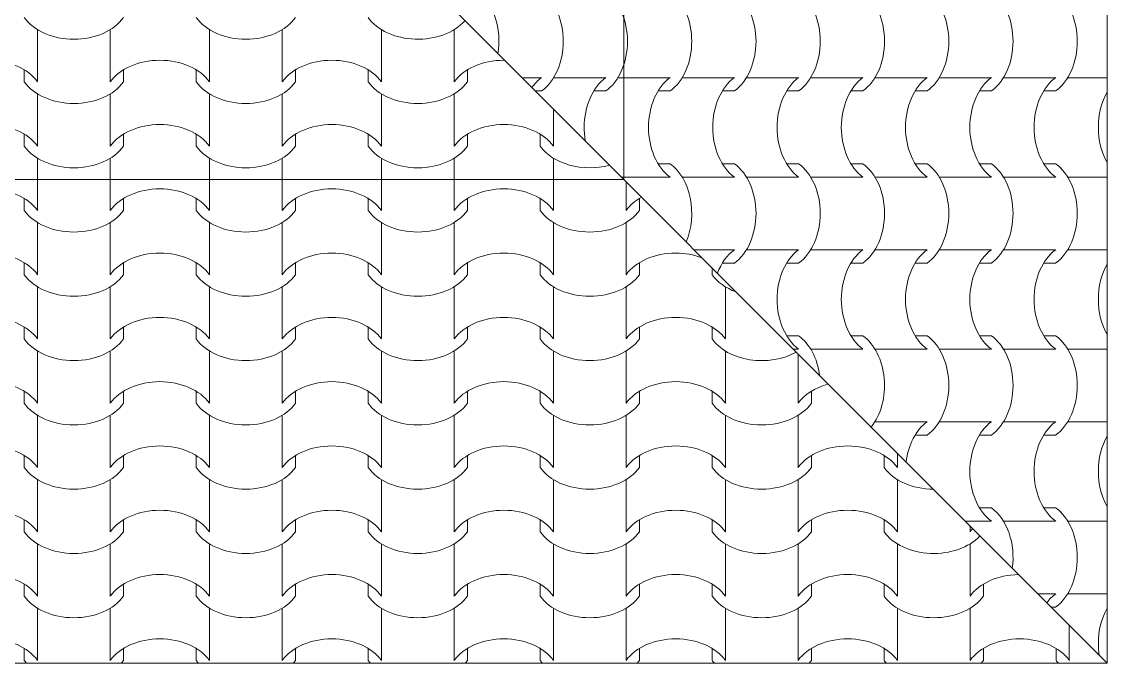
# Model space of a CAD drawing. Header units: millimetres. Extents: x -6000 to 12300, y -11438 to 14364.
# Drawn here: x 10504 to 12300, y -4561 to -3500 of the extents above; entities that cross this region are included whole.
import ezdxf

# ---------------------------------------------------------------- set-up
doc = ezdxf.new("R2010")
doc.units = ezdxf.units.MM
doc.header["$MEASUREMENT"] = 0
doc.layers.add('Shell - Roof', color=7, linetype='Continuous')
doc.layers.add('Structural - Bearing', color=7, linetype='Continuous')
doc.layers.add('Shell - Roof_Pen_No__92', color=7, linetype='Continuous', lineweight=13, true_color=0xbf8080)
doc.layers.add('Structural - Bearing_Pen_No__89', color=7, linetype='Continuous', lineweight=20, true_color=0x71cebe)

# ---------------------------------------------------------------- blocks, each defined once
blk = doc.blocks.new('Slab_1_5', base_point=(5100, -111.4))
at = {"layer": 'Structural - Bearing_Pen_No__89', "linetype": 'Continuous', "flags": 128}
blk.add_lwpolyline([(5100, -111.4), (5100, 3238.6), (11500, 3238.6), (11500, -3761.4), (2000, -3761.4), (2000, -111.4)], close=True, dxfattribs=at)
blk = doc.blocks.new('*X3')
at = {"layer": 'Shell - Roof_Pen_No__92', "linetype": 'Continuous'}
for p, q in [((10530.4, -3513.7), (10530.4, -3556.8)), ((10650.6, -3513.7), (10650.6, -3556.8)), ((10814.8, -3513.7), (10814.8, -3556.8)), ((10935.1, -3513.7), (10935.1, -3556.8)), ((11099.3, -3513.7), (11099.3, -3556.8)), ((11219.6, -3513.7), (11219.6, -3556.8)), ((10530.4, -3556.8), (10530.4, -3599.9)), ((10650.6, -3556.8), (10650.6, -3599.9)), ((10814.8, -3556.8), (10814.8, -3599.9)), ((10935.1, -3556.8), (10935.1, -3599.9)), ((11099.3, -3556.8), (11099.3, -3599.9)), ((11219.6, -3556.8), (11219.6, -3599.9)), ((10508.4, -3580.1), (10508.4, -3599.9)), ((10672.6, -3580.1), (10672.6, -3599.9)), ((10792.8, -3580.1), (10792.8, -3599.9)), ((10957.1, -3580.1), (10957.1, -3599.9)), ((11077.3, -3580.1), (11077.3, -3599.9)), ((11241.6, -3580.1), (11241.6, -3599.9)), ((10530.4, -3620), (10530.4, -3663.1)), ((10650.6, -3620), (10650.6, -3663.1)), ((10814.8, -3620), (10814.8, -3663.1)), ((10935.1, -3620), (10935.1, -3663.1)), ((11099.3, -3620), (11099.3, -3663.1)), ((11219.6, -3620), (11219.6, -3663.1)), ((11383.8, -3645.2), (11383.8, -3663.1)), ((10530.4, -3663.1), (10530.4, -3706.2)), ((10650.6, -3663.1), (10650.6, -3706.2)), ((10814.8, -3663.1), (10814.8, -3706.2)), ((10935.1, -3663.1), (10935.1, -3706.2)), ((11099.3, -3663.1), (11099.3, -3706.2)), ((11219.6, -3663.1), (11219.6, -3706.2)), ((11383.8, -3663.1), (11383.8, -3706.2)), ((10508.4, -3686.4), (10508.4, -3706.2)), ((10672.6, -3686.4), (10672.6, -3706.2)), ((10792.8, -3686.4), (10792.8, -3706.2)), ((10957.1, -3686.4), (10957.1, -3706.2)), ((11077.3, -3686.4), (11077.3, -3706.2)), ((11241.6, -3686.4), (11241.6, -3706.2)), ((11361.8, -3686.4), (11361.8, -3706.2)), ((10530.4, -3726.3), (10530.4, -3769.4)), ((10650.6, -3726.3), (10650.6, -3769.4)), ((10814.8, -3726.3), (10814.8, -3769.4)), ((10935.1, -3726.3), (10935.1, -3769.4)), ((11099.3, -3726.3), (11099.3, -3769.4)), ((11219.6, -3726.3), (11219.6, -3769.4)), ((11383.8, -3726.3), (11383.8, -3769.4)), ((10530.4, -3769.4), (10530.4, -3812.5)), ((10650.6, -3769.4), (10650.6, -3812.5)), ((10814.8, -3769.4), (10814.8, -3812.5)), ((10935.1, -3769.4), (10935.1, -3812.5)), ((11099.3, -3769.4), (11099.3, -3812.5)), ((11219.6, -3769.4), (11219.6, -3812.5)), ((11383.8, -3769.4), (11383.8, -3812.5)), ((11504, -3765.4), (11504, -3769.4)), ((11504, -3769.4), (11504, -3812.5)), ((10508.4, -3792.7), (10508.4, -3812.5)), ((10672.6, -3792.7), (10672.6, -3812.5)), ((10792.8, -3792.7), (10792.8, -3812.5)), ((10957.1, -3792.7), (10957.1, -3812.5)), ((11077.3, -3792.7), (11077.3, -3812.5)), ((11241.6, -3792.7), (11241.6, -3812.5)), ((11361.8, -3792.7), (11361.8, -3812.5)), ((11526, -3792.7), (11526, -3812.5)), ((10530.4, -3832.6), (10530.4, -3875.7)), ((10650.6, -3832.6), (10650.6, -3875.7)), ((10814.8, -3832.6), (10814.8, -3875.7)), ((10935.1, -3832.6), (10935.1, -3875.7)), ((11099.3, -3832.6), (11099.3, -3875.7)), ((11219.6, -3832.6), (11219.6, -3875.7)), ((11383.8, -3832.6), (11383.8, -3875.7)), ((11504, -3832.6), (11504, -3875.7)), ((10530.4, -3875.7), (10530.4, -3918.8)), ((10650.6, -3875.7), (10650.6, -3918.8)), ((10814.8, -3875.7), (10814.8, -3918.8)), ((10935.1, -3875.7), (10935.1, -3918.8)), ((11099.3, -3875.7), (11099.3, -3918.8)), ((11219.6, -3875.7), (11219.6, -3918.8)), ((11383.8, -3875.7), (11383.8, -3918.8)), ((11504, -3875.7), (11504, -3918.8)), ((10508.4, -3899), (10508.4, -3918.8)), ((10672.6, -3899), (10672.6, -3918.8)), ((10792.8, -3899), (10792.8, -3918.8)), ((10957.1, -3899), (10957.1, -3918.8)), ((11077.3, -3899), (11077.3, -3918.8)), ((11241.6, -3899), (11241.6, -3918.8)), ((11361.8, -3899), (11361.8, -3918.8)), ((11526, -3899), (11526, -3918.8)), ((11646.3, -3907.7), (11646.3, -3918.8)), ((10530.4, -3938.9), (10530.4, -3982)), ((10650.6, -3938.9), (10650.6, -3982)), ((10814.8, -3938.9), (10814.8, -3982)), ((10935.1, -3938.9), (10935.1, -3982)), ((11099.3, -3938.9), (11099.3, -3982)), ((11219.6, -3938.9), (11219.6, -3982)), ((11383.8, -3938.9), (11383.8, -3982)), ((11504, -3938.9), (11504, -3982)), ((11668.3, -3938.9), (11668.3, -3982)), ((10530.4, -3982), (10530.4, -4025.1)), ((10650.6, -3982), (10650.6, -4025.1)), ((10814.8, -3982), (10814.8, -4025.1)), ((10935.1, -3982), (10935.1, -4025.1)), ((11099.3, -3982), (11099.3, -4025.1)), ((11219.6, -3982), (11219.6, -4025.1)), ((11383.8, -3982), (11383.8, -4025.1)), ((11504, -3982), (11504, -4025.1)), ((11668.3, -3982), (11668.3, -4025.1)), ((10508.4, -4005.3), (10508.4, -4025.1)), ((10672.6, -4005.3), (10672.6, -4025.1)), ((10792.8, -4005.3), (10792.8, -4025.1)), ((10957.1, -4005.3), (10957.1, -4025.1)), ((11077.3, -4005.3), (11077.3, -4025.1)), ((11241.6, -4005.3), (11241.6, -4025.1)), ((11361.8, -4005.3), (11361.8, -4025.1)), ((11526, -4005.3), (11526, -4025.1)), ((11646.3, -4005.3), (11646.3, -4025.1)), ((10530.4, -4045.2), (10530.4, -4088.3)), ((10650.6, -4045.2), (10650.6, -4088.3)), ((10814.8, -4045.2), (10814.8, -4088.3)), ((10935.1, -4045.2), (10935.1, -4088.3)), ((11099.3, -4045.2), (11099.3, -4088.3)), ((11219.6, -4045.2), (11219.6, -4088.3)), ((11383.8, -4045.2), (11383.8, -4088.3)), ((11504, -4045.2), (11504, -4088.3)), ((11668.3, -4045.2), (11668.3, -4088.3)), ((11788.5, -4049.9), (11788.5, -4088.3)), ((10530.4, -4088.3), (10530.4, -4131.4)), ((10650.6, -4088.3), (10650.6, -4131.4)), ((10814.8, -4088.3), (10814.8, -4131.4)), ((10935.1, -4088.3), (10935.1, -4131.4)), ((11099.3, -4088.3), (11099.3, -4131.4)), ((11219.6, -4088.3), (11219.6, -4131.4)), ((11383.8, -4088.3), (11383.8, -4131.4)), ((11504, -4088.3), (11504, -4131.4)), ((11668.3, -4088.3), (11668.3, -4131.4)), ((11788.5, -4088.3), (11788.5, -4131.4)), ((10508.4, -4111.6), (10508.4, -4131.4)), ((10672.6, -4111.6), (10672.6, -4131.4)), ((10792.8, -4111.6), (10792.8, -4131.4)), ((10957.1, -4111.6), (10957.1, -4131.4)), ((11077.3, -4111.6), (11077.3, -4131.4)), ((11241.6, -4111.6), (11241.6, -4131.4)), ((11361.8, -4111.6), (11361.8, -4131.4)), ((11526, -4111.6), (11526, -4131.4)), ((11646.3, -4111.6), (11646.3, -4131.4)), ((11810.5, -4111.6), (11810.5, -4131.4)), ((10530.4, -4151.5), (10530.4, -4194.6)), ((10650.6, -4151.5), (10650.6, -4194.6)), ((10814.8, -4151.5), (10814.8, -4194.6)), ((10935.1, -4151.5), (10935.1, -4194.6)), ((11099.3, -4151.5), (11099.3, -4194.6)), ((11219.6, -4151.5), (11219.6, -4194.6)), ((11383.8, -4151.5), (11383.8, -4194.6)), ((11504, -4151.5), (11504, -4194.6)), ((11668.3, -4151.5), (11668.3, -4194.6)), ((11788.5, -4151.5), (11788.5, -4194.6)), ((10530.4, -4194.6), (10530.4, -4237.7)), ((10650.6, -4194.6), (10650.6, -4237.7)), ((10814.8, -4194.6), (10814.8, -4237.7)), ((10935.1, -4194.6), (10935.1, -4237.7)), ((11099.3, -4194.6), (11099.3, -4237.7)), ((11219.6, -4194.6), (11219.6, -4237.7)), ((11383.8, -4194.6), (11383.8, -4237.7)), ((11504, -4194.6), (11504, -4237.7)), ((11668.3, -4194.6), (11668.3, -4237.7)), ((11788.5, -4194.6), (11788.5, -4237.7)), ((10508.4, -4217.9), (10508.4, -4237.7)), ((10672.6, -4217.9), (10672.6, -4237.7)), ((10792.8, -4217.9), (10792.8, -4237.7)), ((10957.1, -4217.9), (10957.1, -4237.7)), ((11077.3, -4217.9), (11077.3, -4237.7)), ((11241.6, -4217.9), (11241.6, -4237.7)), ((11361.8, -4217.9), (11361.8, -4237.7)), ((11526, -4217.9), (11526, -4237.7)), ((11646.3, -4217.9), (11646.3, -4237.7)), ((11810.5, -4217.9), (11810.5, -4237.7)), ((11930.8, -4217.9), (11930.8, -4237.7)), ((11952.8, -4214.1), (11952.8, -4237.7)), ((10530.4, -4257.8), (10530.4, -4300.9)), ((10650.6, -4257.8), (10650.6, -4300.9)), ((10814.8, -4257.8), (10814.8, -4300.9)), ((10935.1, -4257.8), (10935.1, -4300.9)), ((11099.3, -4257.8), (11099.3, -4300.9)), ((11219.6, -4257.8), (11219.6, -4300.9)), ((11383.8, -4257.8), (11383.8, -4300.9)), ((11504, -4257.8), (11504, -4300.9)), ((11668.3, -4257.8), (11668.3, -4300.9)), ((11788.5, -4257.8), (11788.5, -4300.9)), ((11952.8, -4257.8), (11952.8, -4300.9)), ((10530.4, -4300.9), (10530.4, -4344)), ((10650.6, -4300.9), (10650.6, -4344)), ((10814.8, -4300.9), (10814.8, -4344)), ((10935.1, -4300.9), (10935.1, -4344)), ((11099.3, -4300.9), (11099.3, -4344)), ((11219.6, -4300.9), (11219.6, -4344)), ((11383.8, -4300.9), (11383.8, -4344)), ((11504, -4300.9), (11504, -4344)), ((11668.3, -4300.9), (11668.3, -4344)), ((11788.5, -4300.9), (11788.5, -4344)), ((11952.8, -4300.9), (11952.8, -4344)), ((10508.4, -4324.2), (10508.4, -4344)), ((10672.6, -4324.2), (10672.6, -4344)), ((10792.8, -4324.2), (10792.8, -4344)), ((10957.1, -4324.2), (10957.1, -4344)), ((11077.3, -4324.2), (11077.3, -4344)), ((11241.6, -4324.2), (11241.6, -4344)), ((11361.8, -4324.2), (11361.8, -4344)), ((11526, -4324.2), (11526, -4344)), ((11646.3, -4324.2), (11646.3, -4344)), ((11810.5, -4324.2), (11810.5, -4344)), ((11930.8, -4324.2), (11930.8, -4344)), ((12073, -4334.4), (12073, -4344)), ((10530.4, -4364.1), (10530.4, -4407.2)), ((10650.6, -4364.1), (10650.6, -4407.2)), ((10814.8, -4364.1), (10814.8, -4407.2)), ((10935.1, -4364.1), (10935.1, -4407.2)), ((11099.3, -4364.1), (11099.3, -4407.2)), ((11219.6, -4364.1), (11219.6, -4407.2)), ((11383.8, -4364.1), (11383.8, -4407.2)), ((11504, -4364.1), (11504, -4407.2)), ((11668.3, -4364.1), (11668.3, -4407.2)), ((11788.5, -4364.1), (11788.5, -4407.2)), ((11952.8, -4364.1), (11952.8, -4407.2)), ((12073, -4364.1), (12073, -4407.2)), ((10530.4, -4407.2), (10530.4, -4450.3)), ((10650.6, -4407.2), (10650.6, -4450.3)), ((10814.8, -4407.2), (10814.8, -4450.3)), ((10935.1, -4407.2), (10935.1, -4450.3)), ((11099.3, -4407.2), (11099.3, -4450.3)), ((11219.6, -4407.2), (11219.6, -4450.3)), ((11383.8, -4407.2), (11383.8, -4450.3)), ((11504, -4407.2), (11504, -4450.3)), ((11668.3, -4407.2), (11668.3, -4450.3)), ((11788.5, -4407.2), (11788.5, -4450.3)), ((11952.8, -4407.2), (11952.8, -4450.3)), ((12073, -4407.2), (12073, -4450.3)), ((10508.4, -4430.5), (10508.4, -4450.3)), ((10672.6, -4430.5), (10672.6, -4450.3)), ((10792.8, -4430.5), (10792.8, -4450.3)), ((10957.1, -4430.5), (10957.1, -4450.3)), ((11077.3, -4430.5), (11077.3, -4450.3)), ((11241.6, -4430.5), (11241.6, -4450.3)), ((11361.8, -4430.5), (11361.8, -4450.3)), ((11526, -4430.5), (11526, -4450.3)), ((11646.3, -4430.5), (11646.3, -4450.3)), ((11810.5, -4430.5), (11810.5, -4450.3)), ((11930.8, -4430.5), (11930.8, -4450.3)), ((12095, -4430.5), (12095, -4450.3)), ((10530.4, -4470.4), (10530.4, -4513.5)), ((10650.6, -4470.4), (10650.6, -4513.5)), ((10814.8, -4470.4), (10814.8, -4513.5)), ((10935.1, -4470.4), (10935.1, -4513.5)), ((11099.3, -4470.4), (11099.3, -4513.5)), ((11219.6, -4470.4), (11219.6, -4513.5)), ((11383.8, -4470.4), (11383.8, -4513.5)), ((11504, -4470.4), (11504, -4513.5)), ((11668.3, -4470.4), (11668.3, -4513.5)), ((11788.5, -4470.4), (11788.5, -4513.5)), ((11952.8, -4470.4), (11952.8, -4513.5)), ((12073, -4470.4), (12073, -4513.5)), ((12237.2, -4498.6), (12237.2, -4513.5)), ((10530.4, -4513.5), (10530.4, -4556.6)), ((10650.6, -4513.5), (10650.6, -4556.6)), ((10814.8, -4513.5), (10814.8, -4556.6)), ((10935.1, -4513.5), (10935.1, -4556.6)), ((11099.3, -4513.5), (11099.3, -4556.6)), ((11219.6, -4513.5), (11219.6, -4556.6)), ((11383.8, -4513.5), (11383.8, -4556.6)), ((11504, -4513.5), (11504, -4556.6)), ((11668.3, -4513.5), (11668.3, -4556.6)), ((11788.5, -4513.5), (11788.5, -4556.6)), ((11952.8, -4513.5), (11952.8, -4556.6)), ((12073, -4513.5), (12073, -4556.6)), ((12237.2, -4513.5), (12237.2, -4556.6)), ((10508.4, -4536.8), (10508.4, -4556.6)), ((10672.6, -4536.8), (10672.6, -4556.6)), ((10792.8, -4536.8), (10792.8, -4556.6)), ((10957.1, -4536.8), (10957.1, -4556.6)), ((11077.3, -4536.8), (11077.3, -4556.6)), ((11241.6, -4536.8), (11241.6, -4556.6)), ((11361.8, -4536.8), (11361.8, -4556.6)), ((11526, -4536.8), (11526, -4556.6)), ((11646.3, -4536.8), (11646.3, -4556.6)), ((11810.5, -4536.8), (11810.5, -4556.6)), ((11930.8, -4536.8), (11930.8, -4556.6)), ((12095, -4536.8), (12095, -4556.6)), ((12215.2, -4536.8), (12215.2, -4556.6))]:
    blk.add_line(p, q, dxfattribs=at)
for centre, major_axis, start_param, end_param in [((10590.5, -3464.4), (91.9, 0), 3.607672, 5.817106), ((10875, -3464.4), (91.9, 0), 3.607672, 5.817106), ((11159.4, -3464.4), (91.9, 0), 3.607672, 5.725236), ((10448, -3629.6), (92.5, 0), 0.471039, 1.56782), ((10733, -3629.6), (92.5, 0), 1.573772, 2.670554), ((10732.4, -3629.6), (92.5, 0), 0.471039, 1.56782), ((11017.5, -3629.6), (92.5, 0), 1.573772, 2.670554), ((11016.9, -3629.6), (92.5, 0), 0.471039, 1.56782), ((11302, -3629.6), (92.5, 0), 1.573772, 2.670554), ((11301.4, -3629.6), (92.5, 0), 1.555479, 1.56782), ((10590.5, -3570.7), (91.9, 0), 3.607672, 5.817106), ((10875, -3570.7), (91.9, 0), 3.607672, 5.817106), ((11159.4, -3570.7), (91.9, 0), 3.607672, 5.817106), ((10448, -3735.9), (92.5, 0), 0.471039, 1.56782), ((10733, -3735.9), (92.5, 0), 1.573772, 2.670554), ((10732.4, -3735.9), (92.5, 0), 0.471039, 1.56782), ((11017.5, -3735.9), (92.5, 0), 1.573772, 2.670554), ((11016.9, -3735.9), (92.5, 0), 0.471039, 1.56782), ((11302, -3735.9), (92.5, 0), 1.573772, 2.670554), ((11301.4, -3735.9), (92.5, 0), 0.471039, 1.56782), ((10590.5, -3677), (91.9, 0), 3.607672, 5.817106), ((10875, -3677), (91.9, 0), 3.607672, 5.817106), ((11159.4, -3677), (91.9, 0), 3.607672, 5.817106), ((11443.9, -3677), (91.9, 0), 3.607672, 5.073765), ((10448, -3842.2), (92.5, 0), 0.471039, 1.56782), ((10733, -3842.2), (92.5, 0), 1.573772, 2.670554), ((10732.4, -3842.2), (92.5, 0), 0.471039, 1.56782), ((11017.5, -3842.2), (92.5, 0), 1.573772, 2.670554), ((11016.9, -3842.2), (92.5, 0), 0.471039, 1.56782), ((11302, -3842.2), (92.5, 0), 1.573772, 2.670554), ((11301.4, -3842.2), (92.5, 0), 0.471039, 1.56782), ((11586.4, -3842.2), (92.5, 0), 2.23601, 2.670554), ((10590.5, -3783.3), (91.9, 0), 3.607672, 5.817106), ((10875, -3783.3), (91.9, 0), 3.607672, 5.817106), ((11159.4, -3783.3), (91.9, 0), 3.607672, 5.817106), ((11443.9, -3783.3), (91.9, 0), 3.607672, 5.817106), ((10448, -3948.5), (92.5, 0), 0.471039, 1.56782), ((10733, -3948.5), (92.5, 0), 1.573772, 2.670554), ((10732.4, -3948.5), (92.5, 0), 0.471039, 1.56782), ((11017.5, -3948.5), (92.5, 0), 1.573772, 2.670554), ((11016.9, -3948.5), (92.5, 0), 0.471039, 1.56782), ((11302, -3948.5), (92.5, 0), 1.573772, 2.670554), ((11301.4, -3948.5), (92.5, 0), 0.471039, 1.56782), ((11586.4, -3948.5), (92.5, 0), 1.573772, 2.670554), ((11585.9, -3948.5), (92.5, 0), 1.080487, 1.56782), ((10590.5, -3889.6), (91.9, 0), 3.607672, 5.817106), ((10875, -3889.6), (91.9, 0), 3.607672, 5.817106), ((11159.4, -3889.6), (91.9, 0), 3.607672, 5.817106), ((11443.9, -3889.6), (91.9, 0), 3.607672, 5.817106), ((11728.4, -3889.6), (91.9, 0), 3.607672, 4.231077), ((10448, -4054.8), (92.5, 0), 0.471039, 1.56782), ((10733, -4054.8), (92.5, 0), 1.573772, 2.670554), ((10732.4, -4054.8), (92.5, 0), 0.471039, 1.56782), ((11017.5, -4054.8), (92.5, 0), 1.573772, 2.670554), ((11016.9, -4054.8), (92.5, 0), 0.471039, 1.56782), ((11302, -4054.8), (92.5, 0), 1.573772, 2.670554), ((11301.4, -4054.8), (92.5, 0), 0.471039, 1.56782), ((11586.4, -4054.8), (92.5, 0), 1.573772, 2.670554), ((11585.9, -4054.8), (92.5, 0), 0.471039, 1.56782), ((10590.5, -3995.9), (91.9, 0), 3.607672, 5.817106), ((10875, -3995.9), (91.9, 0), 3.607672, 5.817106), ((11159.4, -3995.9), (91.9, 0), 3.607672, 5.817106), ((11443.9, -3995.9), (91.9, 0), 3.607672, 5.817106), ((11728.4, -3995.9), (91.9, 0), 3.607672, 5.382333), ((10448, -4161.1), (92.5, 0), 0.471039, 1.56782), ((10733, -4161.1), (92.5, 0), 1.573772, 2.670554), ((10732.4, -4161.1), (92.5, 0), 0.471039, 1.56782), ((11017.5, -4161.1), (92.5, 0), 1.573772, 2.670554), ((11016.9, -4161.1), (92.5, 0), 0.471039, 1.56782), ((11302, -4161.1), (92.5, 0), 1.573772, 2.670554), ((11301.4, -4161.1), (92.5, 0), 0.471039, 1.56782), ((11586.4, -4161.1), (92.5, 0), 1.573772, 2.670554), ((11585.9, -4161.1), (92.5, 0), 0.471039, 1.56782), ((11870.9, -4161.1), (92.5, 0), 1.929136, 2.670554), ((10590.5, -4102.2), (91.9, 0), 3.607672, 5.817106), ((10875, -4102.2), (91.9, 0), 3.607672, 5.817106), ((11159.4, -4102.2), (91.9, 0), 3.607672, 5.817106), ((11443.9, -4102.2), (91.9, 0), 3.607672, 5.817106), ((11728.4, -4102.2), (91.9, 0), 3.607672, 5.817106), ((10448, -4267.4), (92.5, 0), 0.471039, 1.56782), ((10733, -4267.4), (92.5, 0), 1.573772, 2.670554), ((10732.4, -4267.4), (92.5, 0), 0.471039, 1.56782), ((11017.5, -4267.4), (92.5, 0), 1.573772, 2.670554), ((11016.9, -4267.4), (92.5, 0), 0.471039, 1.56782), ((11302, -4267.4), (92.5, 0), 1.573772, 2.670554), ((11301.4, -4267.4), (92.5, 0), 0.471039, 1.56782), ((11586.4, -4267.4), (92.5, 0), 1.573772, 2.670554), ((11585.9, -4267.4), (92.5, 0), 0.471039, 1.56782), ((11870.9, -4267.4), (92.5, 0), 1.573772, 2.670554), ((11870.4, -4267.4), (92.5, 0), 0.471039, 1.56782), ((10590.5, -4208.5), (91.9, 0), 3.607672, 5.817106), ((10875, -4208.5), (91.9, 0), 3.607672, 5.817106), ((11159.4, -4208.5), (91.9, 0), 3.607672, 5.817106), ((11443.9, -4208.5), (91.9, 0), 3.607672, 5.817106), ((11728.4, -4208.5), (91.9, 0), 3.607672, 5.817106), ((12012.9, -4208.5), (91.9, 0), 3.607672, 4.704304), ((10448, -4373.7), (92.5, 0), 0.471039, 1.56782), ((10733, -4373.7), (92.5, 0), 1.573772, 2.670554), ((10732.4, -4373.7), (92.5, 0), 0.471039, 1.56782), ((11017.5, -4373.7), (92.5, 0), 1.573772, 2.670554), ((11016.9, -4373.7), (92.5, 0), 0.471039, 1.56782), ((11302, -4373.7), (92.5, 0), 1.573772, 2.670554), ((11301.4, -4373.7), (92.5, 0), 0.471039, 1.56782), ((11586.4, -4373.7), (92.5, 0), 1.573772, 2.670554), ((11585.9, -4373.7), (92.5, 0), 0.471039, 1.56782), ((11870.9, -4373.7), (92.5, 0), 1.573772, 2.670554), ((11870.4, -4373.7), (92.5, 0), 0.471039, 1.56782), ((10590.5, -4314.8), (91.9, 0), 3.607672, 5.817106), ((10875, -4314.8), (91.9, 0), 3.607672, 5.817106), ((11159.4, -4314.8), (91.9, 0), 3.607672, 5.817106), ((11443.9, -4314.8), (91.9, 0), 3.607672, 5.817106), ((11728.4, -4314.8), (91.9, 0), 3.607672, 5.817106), ((12012.9, -4314.8), (91.9, 0), 3.607672, 5.696407), ((12155.4, -4373.7), (92.5, 0), 2.576426, 2.670554), ((10448, -4480), (92.5, 0), 0.471039, 1.56782), ((10733, -4480), (92.5, 0), 1.573772, 2.670554), ((10732.4, -4480), (92.5, 0), 0.471039, 1.56782), ((11017.5, -4480), (92.5, 0), 1.573772, 2.670554), ((11016.9, -4480), (92.5, 0), 0.471039, 1.56782), ((11302, -4480), (92.5, 0), 1.573772, 2.670554), ((11301.4, -4480), (92.5, 0), 0.471039, 1.56782), ((11586.4, -4480), (92.5, 0), 1.573772, 2.670554), ((11585.9, -4480), (92.5, 0), 0.471039, 1.56782), ((11870.9, -4480), (92.5, 0), 1.573772, 2.670554), ((11870.4, -4480), (92.5, 0), 0.471039, 1.56782), ((12155.4, -4480), (92.5, 0), 1.593887, 2.670554), ((10590.5, -4421.1), (91.9, 0), 3.607672, 5.817106), ((10875, -4421.1), (91.9, 0), 3.607672, 5.817106), ((11159.4, -4421.1), (91.9, 0), 3.607672, 5.817106), ((11443.9, -4421.1), (91.9, 0), 3.607672, 5.817106), ((11728.4, -4421.1), (91.9, 0), 3.607672, 5.817106), ((12012.9, -4421.1), (91.9, 0), 3.607672, 5.817106), ((10448, -4586.3), (92.5, 0), 0.471039, 1.56782), ((10733, -4586.3), (92.5, 0), 1.573772, 2.670554), ((10732.4, -4586.3), (92.5, 0), 0.471039, 1.56782), ((11017.5, -4586.3), (92.5, 0), 1.573772, 2.670554), ((11016.9, -4586.3), (92.5, 0), 0.471039, 1.56782), ((11302, -4586.3), (92.5, 0), 1.573772, 2.670554), ((11301.4, -4586.3), (92.5, 0), 0.471039, 1.56782), ((11586.4, -4586.3), (92.5, 0), 1.573772, 2.670554), ((11585.9, -4586.3), (92.5, 0), 0.471039, 1.56782), ((11870.9, -4586.3), (92.5, 0), 1.573772, 2.670554), ((11870.4, -4586.3), (92.5, 0), 0.471039, 1.56782), ((12155.4, -4586.3), (92.5, 0), 1.573772, 2.670554), ((12154.8, -4586.3), (92.5, 0), 0.471039, 1.56782), ((10590.5, -4527.4), (91.9, 0), 3.607672, 3.691171), ((10590.5, -4527.4), (91.9, 0), 5.733607, 5.817106), ((10875, -4527.4), (91.9, 0), 3.607672, 3.691171), ((10875, -4527.4), (91.9, 0), 5.733607, 5.817106), ((11159.4, -4527.4), (91.9, 0), 3.607672, 3.691171), ((11159.4, -4527.4), (91.9, 0), 5.733607, 5.817106), ((11443.9, -4527.4), (91.9, 0), 3.607672, 3.691171), ((11443.9, -4527.4), (91.9, 0), 5.733607, 5.817106), ((11728.4, -4527.4), (91.9, 0), 3.607672, 3.691171), ((11728.4, -4527.4), (91.9, 0), 5.733607, 5.817106), ((12012.9, -4527.4), (91.9, 0), 3.607672, 3.691171), ((12012.9, -4527.4), (91.9, 0), 5.733607, 5.817106), ((12297.4, -4527.4), (91.9, 0), 3.607672, 3.691171)]:
    blk.add_ellipse(centre, major_axis=major_axis, ratio=0.707107, start_param=start_param, end_param=end_param, dxfattribs=at)
blk = doc.blocks.new('*X5')
at = {"layer": 'Shell - Roof_Pen_No__92', "linetype": 'Continuous'}
for p, q in [((11331.6, -3593), (11364.2, -3593)), ((11384.2, -3593), (11427.4, -3593)), ((11427.4, -3593), (11470.5, -3593)), ((11490.6, -3593), (11533.7, -3593)), ((11533.7, -3593), (11576.8, -3593)), ((11596.9, -3593), (11640, -3593)), ((11640, -3593), (11683.1, -3593)), ((11703.2, -3593), (11746.3, -3593)), ((11746.3, -3593), (11789.4, -3593)), ((11809.5, -3593), (11852.6, -3593)), ((11852.6, -3593), (11895.7, -3593)), ((11915.8, -3593), (11958.9, -3593)), ((11958.9, -3593), (12002, -3593)), ((12022.1, -3593), (12065.2, -3593)), ((12065.2, -3593), (12108.3, -3593)), ((12128.4, -3593), (12171.5, -3593)), ((12171.5, -3593), (12214.6, -3593)), ((12234.7, -3593), (12277.8, -3593)), ((12277.8, -3593), (12300, -3593)), ((11353.6, -3615), (11364.2, -3615)), ((11450.7, -3615), (11470.5, -3615)), ((11557, -3615), (11576.8, -3615)), ((11663.3, -3615), (11683.1, -3615)), ((11769.6, -3615), (11789.4, -3615)), ((11875.9, -3615), (11895.7, -3615)), ((11982.2, -3615), (12002, -3615)), ((12088.5, -3615), (12108.3, -3615)), ((12194.8, -3615), (12214.6, -3615)), ((11557, -3735.3), (11576.8, -3735.3)), ((11663.3, -3735.3), (11683.1, -3735.3)), ((11769.6, -3735.3), (11789.4, -3735.3)), ((11875.9, -3735.3), (11895.7, -3735.3)), ((11982.2, -3735.3), (12002, -3735.3)), ((12088.5, -3735.3), (12108.3, -3735.3)), ((12194.8, -3735.3), (12214.6, -3735.3)), ((11495.9, -3757.3), (11533.7, -3757.3)), ((11533.7, -3757.3), (11576.8, -3757.3)), ((11596.9, -3757.3), (11640, -3757.3)), ((11640, -3757.3), (11683.1, -3757.3)), ((11703.2, -3757.3), (11746.3, -3757.3)), ((11746.3, -3757.3), (11789.4, -3757.3)), ((11809.5, -3757.3), (11852.6, -3757.3)), ((11852.6, -3757.3), (11895.7, -3757.3)), ((11915.8, -3757.3), (11958.9, -3757.3)), ((11958.9, -3757.3), (12002, -3757.3)), ((12022.1, -3757.3), (12065.2, -3757.3)), ((12065.2, -3757.3), (12108.3, -3757.3)), ((12128.4, -3757.3), (12171.5, -3757.3)), ((12171.5, -3757.3), (12214.6, -3757.3)), ((12234.7, -3757.3), (12277.8, -3757.3)), ((12277.8, -3757.3), (12300, -3757.3)), ((11616.1, -3877.5), (11640, -3877.5)), ((11640, -3877.5), (11683.1, -3877.5)), ((11703.2, -3877.5), (11746.3, -3877.5)), ((11746.3, -3877.5), (11789.4, -3877.5)), ((11809.5, -3877.5), (11852.6, -3877.5)), ((11852.6, -3877.5), (11895.7, -3877.5)), ((11915.8, -3877.5), (11958.9, -3877.5)), ((11958.9, -3877.5), (12002, -3877.5)), ((12022.1, -3877.5), (12065.2, -3877.5)), ((12065.2, -3877.5), (12108.3, -3877.5)), ((12128.4, -3877.5), (12171.5, -3877.5)), ((12171.5, -3877.5), (12214.6, -3877.5)), ((12234.7, -3877.5), (12277.8, -3877.5)), ((12277.8, -3877.5), (12300, -3877.5)), ((11663.3, -3899.5), (11683.1, -3899.5)), ((11769.6, -3899.5), (11789.4, -3899.5)), ((11875.9, -3899.5), (11895.7, -3899.5)), ((11982.2, -3899.5), (12002, -3899.5)), ((12088.5, -3899.5), (12108.3, -3899.5)), ((12194.8, -3899.5), (12214.6, -3899.5)), ((11769.6, -4019.7), (11789.4, -4019.7)), ((11875.9, -4019.7), (11895.7, -4019.7)), ((11982.2, -4019.7), (12002, -4019.7)), ((12088.5, -4019.7), (12108.3, -4019.7)), ((12194.8, -4019.7), (12214.6, -4019.7)), ((11780.4, -4041.7), (11789.4, -4041.7)), ((11809.5, -4041.7), (11852.6, -4041.7)), ((11852.6, -4041.7), (11895.7, -4041.7)), ((11915.8, -4041.7), (11958.9, -4041.7)), ((11958.9, -4041.7), (12002, -4041.7)), ((12022.1, -4041.7), (12065.2, -4041.7)), ((12065.2, -4041.7), (12108.3, -4041.7)), ((12128.4, -4041.7), (12171.5, -4041.7)), ((12171.5, -4041.7), (12214.6, -4041.7)), ((12234.7, -4041.7), (12277.8, -4041.7)), ((12277.8, -4041.7), (12300, -4041.7)), ((11915.8, -4162), (11958.9, -4162)), ((11958.9, -4162), (12002, -4162)), ((12022.1, -4162), (12065.2, -4162)), ((12065.2, -4162), (12108.3, -4162)), ((12128.4, -4162), (12171.5, -4162)), ((12171.5, -4162), (12214.6, -4162)), ((12234.7, -4162), (12277.8, -4162)), ((12277.8, -4162), (12300, -4162)), ((11982.2, -4184), (12002, -4184)), ((12088.5, -4184), (12108.3, -4184)), ((12194.8, -4184), (12214.6, -4184)), ((12088.5, -4304.2), (12108.3, -4304.2)), ((12194.8, -4304.2), (12214.6, -4304.2)), ((12064.8, -4326.2), (12065.2, -4326.2)), ((12065.2, -4326.2), (12108.3, -4326.2)), ((12128.4, -4326.2), (12171.5, -4326.2)), ((12171.5, -4326.2), (12214.6, -4326.2)), ((12234.7, -4326.2), (12277.8, -4326.2)), ((12277.8, -4326.2), (12300, -4326.2)), ((12185.1, -4446.5), (12214.6, -4446.5)), ((12234.7, -4446.5), (12277.8, -4446.5)), ((12277.8, -4446.5), (12300, -4446.5)), ((12207.1, -4468.5), (12214.6, -4468.5))]:
    blk.add_line(p, q, dxfattribs=at)
for centre, major_axis, start_param, end_param in [((11228.7, -3532.9), (0, 91.9), 4.487493, 5.817106), ((11335, -3532.9), (0, 91.9), 3.607672, 5.817106), ((11441.3, -3532.9), (0, 91.9), 3.607672, 5.817106), ((11547.6, -3532.9), (0, 91.9), 3.607672, 5.817106), ((11653.9, -3532.9), (0, 91.9), 3.607672, 5.817106), ((11760.2, -3532.9), (0, 91.9), 3.607672, 5.817106), ((11866.5, -3532.9), (0, 91.9), 3.607672, 5.817106), ((11972.8, -3532.9), (0, 91.9), 3.607672, 5.817106), ((12079.1, -3532.9), (0, 91.9), 3.607672, 5.817106), ((12185.4, -3532.9), (0, 91.9), 3.607672, 5.817106), ((11393.8, -3675.4), (0, 92.5), 0.471039, 0.776049), ((11500.1, -3675.4), (0, 92.5), 0.471039, 1.56782), ((11606.4, -3675.4), (0, 92.5), 0.471039, 1.56782), ((11712.8, -3675.4), (0, 92.5), 0.471039, 1.56782), ((11819.1, -3675.4), (0, 92.5), 0.471039, 1.56782), ((11925.4, -3675.4), (0, 92.5), 0.471039, 1.56782), ((12031.7, -3675.4), (0, 92.5), 0.471039, 1.56782), ((12138, -3675.4), (0, 92.5), 0.471039, 1.56782), ((12244.3, -3675.4), (0, 92.5), 0.471039, 1.56782), ((12350.6, -3675.4), (0, 92.5), 0.884348, 1.56782), ((11500.1, -3674.9), (0, 92.5), 1.573772, 1.826704), ((11606.4, -3674.9), (0, 92.5), 1.573772, 2.670554), ((11712.8, -3674.9), (0, 92.5), 1.573772, 2.670554), ((11819.1, -3674.9), (0, 92.5), 1.573772, 2.670554), ((11925.4, -3674.9), (0, 92.5), 1.573772, 2.670554), ((12031.7, -3674.9), (0, 92.5), 1.573772, 2.670554), ((12138, -3674.9), (0, 92.5), 1.573772, 2.670554), ((12244.3, -3674.9), (0, 92.5), 1.573772, 2.670554), ((12350.6, -3674.9), (0, 92.5), 1.573772, 2.257245), ((11547.6, -3817.4), (0, 91.9), 4.171893, 5.817106), ((11653.9, -3817.4), (0, 91.9), 3.607672, 5.817106), ((11760.2, -3817.4), (0, 91.9), 3.607672, 5.817106), ((11866.5, -3817.4), (0, 91.9), 3.607672, 5.817106), ((11972.8, -3817.4), (0, 91.9), 3.607672, 5.817106), ((12079.1, -3817.4), (0, 91.9), 3.607672, 5.817106), ((12185.4, -3817.4), (0, 91.9), 3.607672, 5.817106), ((11712.8, -3959.9), (0, 92.5), 0.471039, 1.081371), ((11819.1, -3959.9), (0, 92.5), 0.471039, 1.56782), ((11925.4, -3959.9), (0, 92.5), 0.471039, 1.56782), ((12031.7, -3959.9), (0, 92.5), 0.471039, 1.56782), ((12138, -3959.9), (0, 92.5), 0.471039, 1.56782), ((12244.3, -3959.9), (0, 92.5), 0.471039, 1.56782), ((12350.6, -3959.9), (0, 92.5), 0.884348, 1.56782), ((11819.1, -3959.3), (0, 92.5), 1.573772, 2.670554), ((11925.4, -3959.3), (0, 92.5), 1.573772, 2.670554), ((12031.7, -3959.3), (0, 92.5), 1.573772, 2.670554), ((12138, -3959.3), (0, 92.5), 1.573772, 2.670554), ((12244.3, -3959.3), (0, 92.5), 1.573772, 2.670554), ((12350.6, -3959.3), (0, 92.5), 1.573772, 2.257245), ((11760.2, -4101.9), (0, 91.9), 4.891081, 5.817106), ((11866.5, -4101.9), (0, 91.9), 3.863905, 5.817106), ((11972.8, -4101.9), (0, 91.9), 3.607672, 5.817106), ((12079.1, -4101.9), (0, 91.9), 3.607672, 5.817106), ((12185.4, -4101.9), (0, 91.9), 3.607672, 5.817106), ((12031.7, -4244.4), (0, 92.5), 0.471039, 1.399532), ((12138, -4244.4), (0, 92.5), 0.471039, 1.56782), ((12244.3, -4244.4), (0, 92.5), 0.471039, 1.56782), ((12350.6, -4244.4), (0, 92.5), 0.884348, 1.56782), ((12138, -4243.8), (0, 92.5), 1.573772, 2.670554), ((12244.3, -4243.8), (0, 92.5), 1.573772, 2.670554), ((12350.6, -4243.8), (0, 92.5), 1.573772, 2.257245), ((12079.1, -4386.3), (0, 91.9), 4.516589, 5.817106), ((12185.4, -4386.3), (0, 91.9), 3.607672, 5.817106), ((12244.3, -4528.9), (0, 92.5), 0.471039, 0.748962), ((12350.6, -4528.9), (0, 92.5), 0.884348, 1.56782), ((12350.6, -4528.3), (0, 92.5), 1.573772, 1.786365)]:
    blk.add_ellipse(centre, major_axis=major_axis, ratio=0.707107, start_param=start_param, end_param=end_param, dxfattribs=at)
blk = doc.blocks.new('Roof_1_5', base_point=(1200, -4561.4))
at = {"layer": 'Shell - Roof_Pen_No__92', "linetype": 'Continuous', "flags": 128}
for points in [[(12300, 4038.6), (12300, -4561.4)], [(12300, -4561.4), (10924.3, -3185.6)], [(12300, -4561.4), (1200, -4561.4)]]:
    blk.add_lwpolyline(points, dxfattribs=at)
at = {"layer": 'Shell - Roof', "color": 23, "linetype": 'Continuous', "lineweight": 13, "true_color": 0xbf8080}
for name in ['*X5', '*X3']:
    blk.add_blockref(name, (0, 0), dxfattribs=at)

msp = doc.modelspace()

# ---------------------------------------------------------------- block references
at = {"layer": 'Shell - Roof', "color": 23, "linetype": 'Continuous', "lineweight": 13, "true_color": 0xbf8080}
msp.add_blockref('Roof_1_5', (1200, -4561.4), dxfattribs=at)
at = {"layer": 'Structural - Bearing', "color": 123, "linetype": 'Continuous', "lineweight": 20, "true_color": 0x71cebe}
msp.add_blockref('Slab_1_5', (5100, -111.4), dxfattribs=at)

doc.saveas('drawing.dxf')
